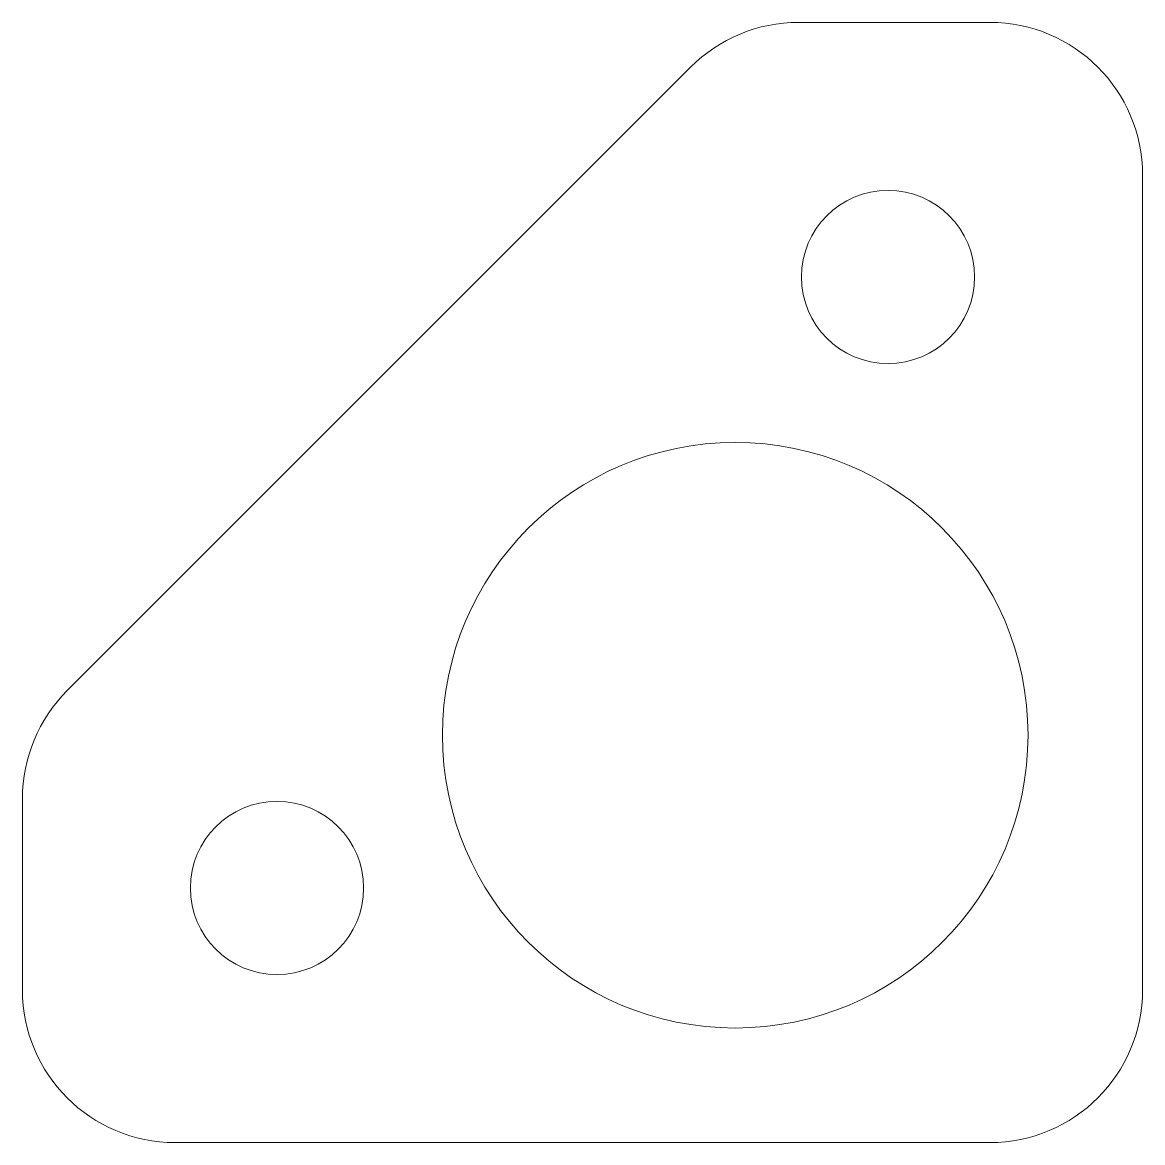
# Model space of a CAD drawing. Header units: millimetres. Extents: x 291.2 to 313.2, y 687.8 to 709.8.
import ezdxf

# ---------------------------------------------------------------- set-up
doc = ezdxf.new("R2010")
doc.units = ezdxf.units.MM
doc.layers.add('VISIBLE', color=7, linetype='Continuous', lineweight=0)

msp = doc.modelspace()

# ---------------------------------------------------------------- linework, layer by layer
at = {"layer": 'VISIBLE'}
for p, q in [((310.182, 709.756), (306.425, 709.756)), ((304.303, 708.877), (292.061, 696.634)), ((313.182, 690.756), (313.182, 706.756)), ((291.182, 694.513), (291.182, 690.756)), ((294.182, 687.756), (310.182, 687.756))]:
    msp.add_line(p, q, dxfattribs=at)
for centre, radius in [((308.182, 704.756), 1.7), ((305.182, 695.756), 5.75), ((296.182, 692.756), 1.7)]:
    msp.add_circle(centre, radius, dxfattribs=at)
for centre, start, end in [((306.425, 706.756), 90, 135), ((310.182, 706.756), 0, 90), ((294.182, 694.513), 135, 180), ((294.182, 690.756), 180, 270), ((310.182, 690.756), 270, 0)]:
    msp.add_arc(centre, 3, start, end, dxfattribs=at)

doc.saveas('drawing.dxf')
